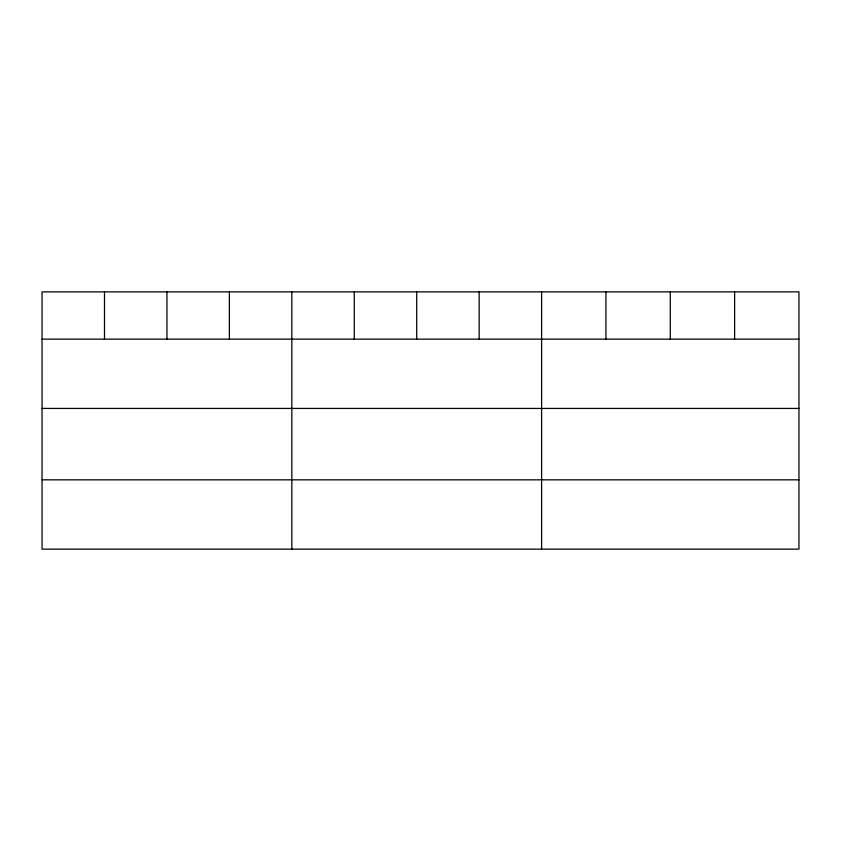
<?xml version="1.0" encoding="UTF-8"?>
<svg xmlns="http://www.w3.org/2000/svg" width="841" height="841" viewBox="0 0 841 841"><rect width="100%" height="100%" fill="white"/><g stroke="black" fill="none" stroke-linecap="round" stroke-linejoin="round"><path stroke-width="1.26" d="M798.95 408.432L798.95 291.869L42.05 291.869L42.05 549.131L798.95 549.131L798.95 408.432L42.05 408.432M42.05 339.133L798.95 339.133M42.05 479.833L798.95 479.833M734.613 291.869L734.613 339.133M670.277 291.869L670.277 339.133M605.941 291.869L605.941 339.133M541.604 291.869L541.604 549.131M479.16 291.869L479.16 339.133M416.715 291.869L416.715 339.133M354.271 291.869L354.271 339.133M291.827 291.869L291.827 549.131M229.383 291.869L229.383 339.133M166.939 291.869L166.939 339.133M104.494 291.869L104.494 339.133"/></g></svg>
